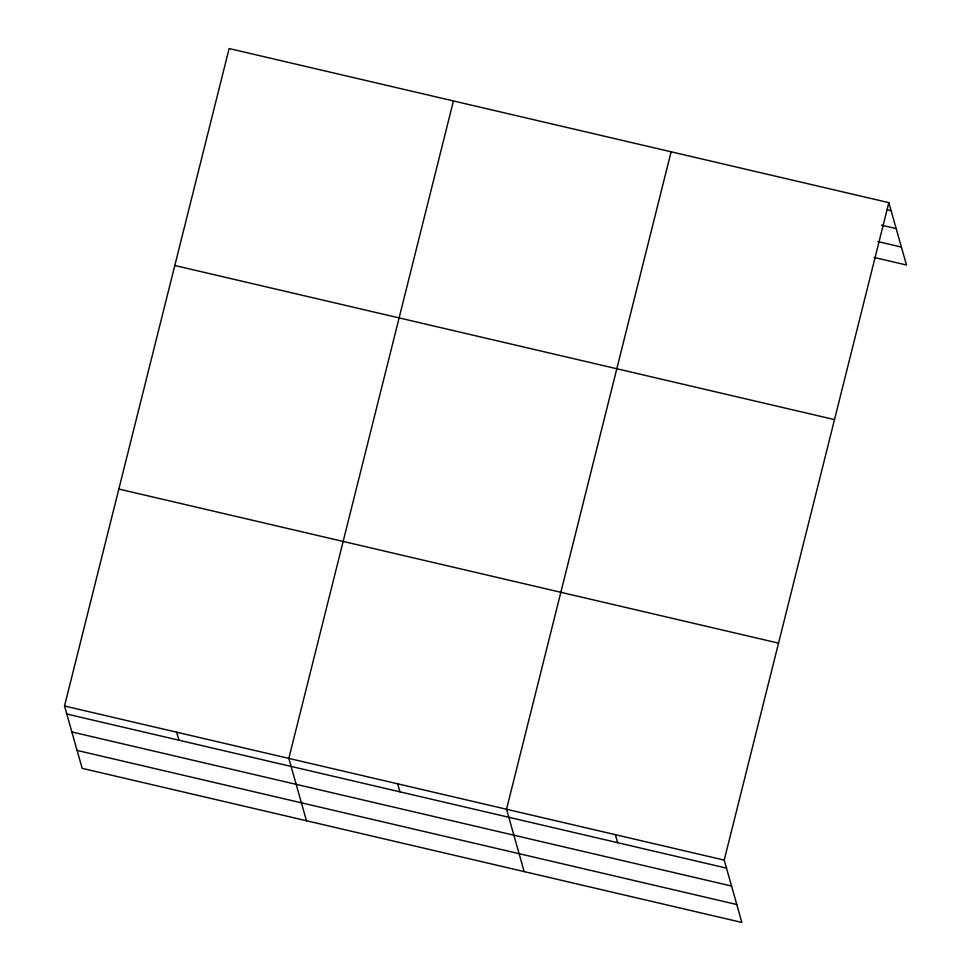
<?xml version="1.0" encoding="UTF-8"?>
<svg xmlns="http://www.w3.org/2000/svg" width="971" height="971" viewBox="0 0 971 971"><rect width="100%" height="100%" fill="white"/><g stroke="black" fill="none" stroke-linecap="round" stroke-linejoin="round"><path stroke-width="1.46" d="M888.829 202.648L724.22 860.1L741.868 922.45L82.171 768.352L64.523 706.002L229.132 48.55L888.829 202.648L906.477 264.998L874.118 257.449M453.433 100.948L288.824 758.387L306.46 820.75M671.131 151.792L506.522 809.244L524.17 871.594M886.693 209.639L891.111 210.671M881.474 225.163L896.184 228.598M877.869 241.573L901.404 247.071M174.804 265.508L834.514 419.606M118.838 489.044L778.548 643.142M64.523 706.002L724.22 860.1M66.793 714.025L726.49 868.123M71.866 731.952L731.564 886.05M77.097 750.425L736.795 904.523M615.371 834.672L617.641 842.694M397.673 783.815L399.943 791.838M176.673 732.195L178.943 740.218"/></g></svg>
